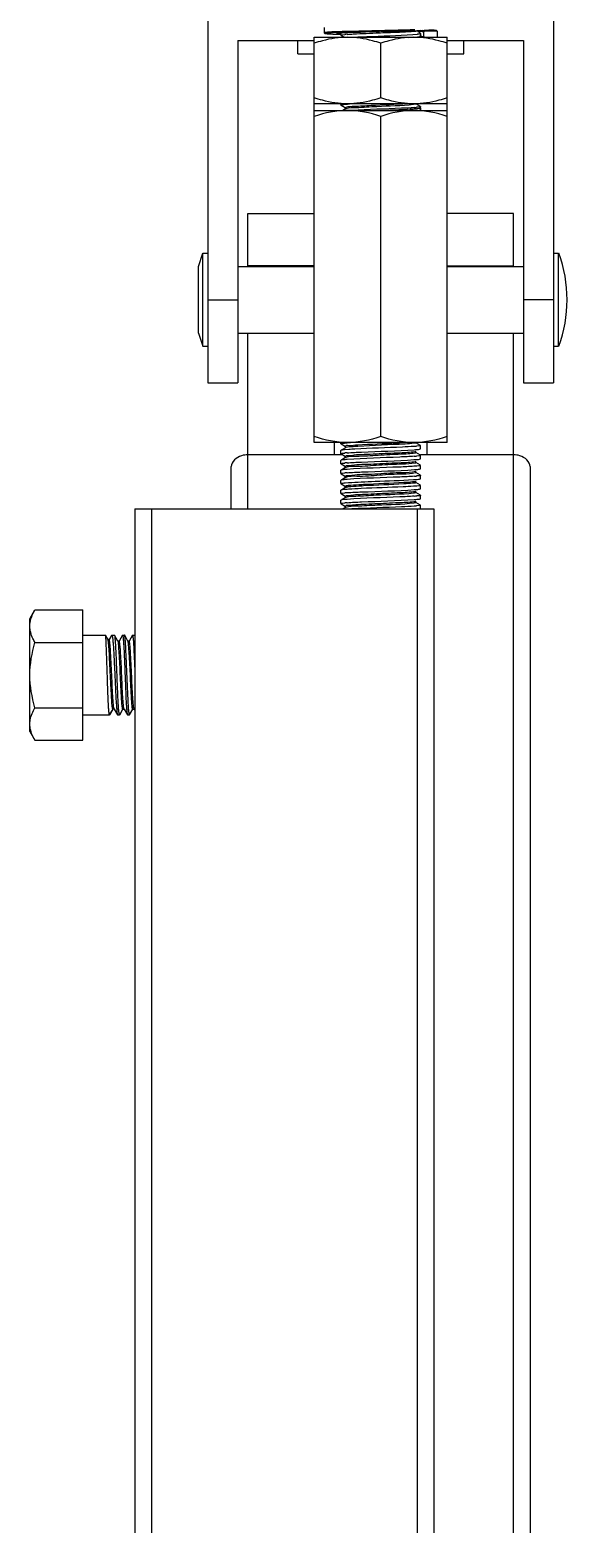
# Model space of a CAD drawing. Extents: x 69728788 to 150676229, y 20327566 to 43663798.
# Drawn here: x 75458007 to 75458375, y 20755173 to 20756197 of the extents above; entities that cross this region are included whole.
import ezdxf

# ---------------------------------------------------------------- set-up
doc = ezdxf.new("R2010")
doc.units = 0
doc.header["$LTSCALE"] = 1000
doc.header["$MEASUREMENT"] = 0
doc.layers.get('0').update_dxf_attribs({"linetype": 'CONTINUOUS'})
doc.layers.add('02___PRT_ALL_AXES', color=7, linetype='CONTINUOUS')
doc.layers.add('03___PRT_ALL_CURVES', color=7, linetype='CONTINUOUS')

msp = doc.modelspace()

# ---------------------------------------------------------------- linework, layer by layer
at = {"color": 0, "linetype": 'Continuous'}
for p, q in [((75458129.1, 20756210.3), (75458129.1, 20755955.3)), ((75458365.9, 20756210.3), (75458365.9, 20755955.3)), ((75458208.8, 20756198.9), (75458208.8, 20756195.2)), ((75458212.7, 20756194.4), (75458213.6, 20756194.4)), ((75458213.6, 20756194.4), (75458214.7, 20756194.3)), ((75458214.7, 20756194.3), (75458216.5, 20756194.2)), ((75458216.5, 20756194.2), (75458220.2, 20756194.1)), ((75458218.7, 20756195), (75458220.2, 20756194.9)), ((75458220.1, 20756195.9), (75458219.3, 20756195.9)), ((75458220.1, 20756195.5), (75458219.7, 20756195.4)), ((75458219.7, 20756194.1), (75458220.1, 20756194.1)), ((75458220.2, 20756195.9), (75458220.1, 20756195.9)), ((75458220.2, 20756195.5), (75458220.1, 20756195.5)), ((75458220.2, 20756195.5), (75458220.2, 20756195.5)), ((75458220.2, 20756193.5), (75458220.2, 20756195.2)), ((75458220.2, 20756195.2), (75458221.1, 20756195.2)), ((75458220.3, 20756193.4), (75458222.6, 20756192.1)), ((75458221.1, 20756195.2), (75458222.1, 20756195.3)), ((75458221.3, 20756193.8), (75458222.9, 20756194)), ((75458222.1, 20756195.3), (75458223.3, 20756195.3)), ((75458223.4, 20756196), (75458223.2, 20756196)), ((75458223.3, 20756195.3), (75458225.3, 20756195.4)), ((75458223.5, 20756196), (75458223.4, 20756196)), ((75458225.3, 20756195.4), (75458228.6, 20756195.6)), ((75458228.6, 20756195.6), (75458233.6, 20756195.7)), ((75458233.6, 20756195.7), (75458240.8, 20756196)), ((75458247.5, 20756196.2), (75458246.6, 20756196.1)), ((75458247.5, 20756196.2), (75458246.6, 20756196.1)), ((75458246.6, 20756195.2), (75458247.4, 20756195.2)), ((75458259.9, 20756196.4), (75458272.2, 20756196.8)), ((75458269.5, 20756194.1), (75458272.4, 20756194.3)), ((75458270.2, 20756192.3), (75458272.8, 20756192.5)), ((75458270.9, 20756197.2), (75458270.6, 20756197.2)), ((75458272.2, 20756196.8), (75458277.4, 20756196.9)), ((75458272.8, 20756192.5), (75458274.3, 20756192.7)), ((75458274.8, 20756194.9), (75458273.1, 20756195.9)), ((75458274.8, 20756192.4), (75458274.2, 20756192.8)), ((75458274.3, 20756192.7), (75458274.8, 20756192.9)), ((75458274.8, 20756194.8), (75458274.8, 20756194.9)), ((75458274.8, 20756194.8), (75458274.8, 20756193)), ((75458274.8, 20756192.9), (75458274.8, 20756193)), ((75458274.8, 20756192.9), (75458274.8, 20756192.9)), ((75458274.8, 20756192.9), (75458274.9, 20756192.9)), ((75458274.8, 20756192.1), (75458274.8, 20756192.4)), ((75458274.8, 20756192.4), (75458275.2, 20756192.4)), ((75458277, 20756196), (75458277.1, 20756195.9)), ((75458277, 20756192.2), (75458277.1, 20756192.2)), ((75458277.1, 20756192.5), (75458277.1, 20756195.9)), ((75458277.1, 20756192.5), (75458277.1, 20756192.5)), ((75458277.1, 20756192.2), (75458277.3, 20756192.2)), ((75458277.3, 20756192.2), (75458277.4, 20756192.1)), ((75458277.4, 20756196.9), (75458279.5, 20756197)), ((75458277.4, 20756192.1), (75458277.6, 20756192.1)), ((75458277.8, 20756196.6), (75458285.8, 20756196.6)), ((75458279.5, 20756197), (75458281.2, 20756197.1)), ((75458281.3, 20756197), (75458280.6, 20756197.1)), ((75458281.2, 20756197.1), (75458282.1, 20756197.1)), ((75458282.1, 20756197.1), (75458282.9, 20756197.2)), ((75458286.2, 20756196.2), (75458286.2, 20756196.2)), ((75458286.2, 20756196.2), (75458286.2, 20756192.5)), ((75458149.6, 20756189.8), (75458149.6, 20755955.3)), ((75458149.6, 20756189.8), (75458202, 20756189.8)), ((75458293, 20756189.8), (75458345.4, 20756189.8)), ((75458345.4, 20756189.8), (75458345.4, 20755955.3)), ((75458220.2, 20756146.5), (75458220.2, 20756145.7)), ((75458220.2, 20756145.6), (75458220.2, 20756145.6)), ((75458220.3, 20756145.5), (75458224.2, 20756143.2)), ((75458220.4, 20756145.8), (75458221.3, 20756146)), ((75458220.7, 20756145.8), (75458222.3, 20756146.1)), ((75458221.3, 20756146), (75458222.9, 20756146.2)), ((75458223.4, 20756143.1), (75458221.6, 20756142)), ((75458222.3, 20756146.1), (75458224.8, 20756146.3)), ((75458223.3, 20756143.9), (75458223.3, 20756143)), ((75458223.6, 20756143.1), (75458223.4, 20756143.1)), ((75458224.5, 20756146.3), (75458224.7, 20756146.3)), ((75458269.7, 20756143.1), (75458272.5, 20756143.3)), ((75458271.1, 20756146.2), (75458270.1, 20756146)), ((75458274.8, 20756144.6), (75458271.6, 20756146.5)), ((75458271.7, 20756146.4), (75458271.7, 20756146.3)), ((75458273.7, 20756144.3), (75458272.1, 20756144.1)), ((75458272.5, 20756143.3), (75458274.2, 20756143.6)), ((75458274.2, 20756144.3), (75458273.7, 20756144.3)), ((75458274.8, 20756142), (75458274.8, 20756144.6)), ((75458274.8, 20756142.2), (75458274.8, 20756142.3)), ((75458156.4, 20756035), (75458156.4, 20756071.4)), ((75458156.4, 20756071.4), (75458202, 20756071.4)), ((75458338.6, 20756071.4), (75458293, 20756071.4)), ((75458338.6, 20756035), (75458338.6, 20756071.4)), ((75458202, 20756035.4), (75458156.4, 20756035.4)), ((75458293, 20756035.4), (75458338.6, 20756035.4)), ((75458129.1, 20756012.2), (75458149.6, 20756012.2)), ((75458365.9, 20756012.2), (75458345.4, 20756012.2)), ((75458156.4, 20755868.8), (75458156.4, 20755989.4)), ((75458129.1, 20755955.3), (75458149.6, 20755955.3)), ((75458345.4, 20755955.3), (75458365.9, 20755955.3)), ((75458221.5, 20755905.9), (75458156.4, 20755905.9)), ((75458215.6, 20755914.3), (75458215.6, 20755905.9)), ((75458220.2, 20755913.5), (75458220.2, 20755914.3)), ((75458220.3, 20755909), (75458220.2, 20755908.9)), ((75458220.2, 20755906.7), (75458220.2, 20755908.9)), ((75458220.3, 20755913.4), (75458223.4, 20755911.6)), ((75458220.3, 20755906.6), (75458223.4, 20755904.7)), ((75458220.8, 20755913.7), (75458222.7, 20755914)), ((75458223.4, 20755910.8), (75458220.8, 20755909.3)), ((75458221.3, 20755907), (75458222.9, 20755907.1)), ((75458222.7, 20755914), (75458224.6, 20755914.1)), ((75458225.7, 20755909.6), (75458222.7, 20755909.4)), ((75458223.3, 20755911.7), (75458223.3, 20755910.8)), ((75458223.3, 20755904.8), (75458223.3, 20755903.9)), ((75458223.5, 20755910.9), (75458223.4, 20755910.8)), ((75458274.8, 20755912.4), (75458271.6, 20755914.2)), ((75458274.8, 20755905.6), (75458271.6, 20755907.4)), ((75458271.7, 20755907.3), (75458271.7, 20755908.2)), ((75458273.7, 20755912), (75458272.1, 20755911.9)), ((75458273.7, 20755905.2), (75458272.1, 20755905)), ((75458274.8, 20755910.1), (75458274.8, 20755912.3)), ((75458274.8, 20755910), (75458274.8, 20755910.1)), ((75458338.6, 20755905.9), (75458274.8, 20755905.9)), ((75458274.8, 20755903.2), (75458274.8, 20755905.5)), ((75458279.4, 20755905.9), (75458279.4, 20755914.3)), ((75458145.1, 20755868.8), (75458145.1, 20755897.8)), ((75458220.3, 20755902.2), (75458220.2, 20755902.1)), ((75458220.2, 20755899.8), (75458220.2, 20755902.1)), ((75458220.2, 20755893), (75458220.2, 20755895.3)), ((75458220.3, 20755895.3), (75458220.2, 20755895.3)), ((75458220.3, 20755899.7), (75458223.4, 20755897.9)), ((75458223.4, 20755904), (75458220.8, 20755902.5)), ((75458223.4, 20755897.2), (75458220.8, 20755895.7)), ((75458221.3, 20755900.1), (75458222.9, 20755900.3)), ((75458223.3, 20755898), (75458223.3, 20755897.1)), ((75458223.5, 20755904), (75458223.4, 20755904)), ((75458223.5, 20755897.2), (75458223.4, 20755897.2)), ((75458272.2, 20755898.2), (75458270.3, 20755898.1)), ((75458271.6, 20755901.3), (75458271.1, 20755901.2)), ((75458271.6, 20755894.5), (75458271.4, 20755894.4)), ((75458274.8, 20755898.8), (75458271.6, 20755900.6)), ((75458271.7, 20755900.5), (75458271.7, 20755901.4)), ((75458271.7, 20755893.7), (75458271.7, 20755894.6)), ((75458273.7, 20755898.4), (75458272.2, 20755898.2)), ((75458274.8, 20755903.2), (75458274.8, 20755903.2)), ((75458274.8, 20755896.4), (75458274.8, 20755898.7)), ((75458274.8, 20755896.3), (75458274.8, 20755896.4)), ((75458220.3, 20755888.5), (75458220.2, 20755888.4)), ((75458220.2, 20755886.2), (75458220.2, 20755888.4)), ((75458220.3, 20755892.9), (75458223.4, 20755891.1)), ((75458220.3, 20755886.1), (75458223.4, 20755884.3)), ((75458223.4, 20755890.3), (75458220.8, 20755888.8)), ((75458221.3, 20755893.3), (75458222.9, 20755893.5)), ((75458223.1, 20755886.7), (75458225.5, 20755886.9)), ((75458223.3, 20755891.2), (75458223.3, 20755890.3)), ((75458223.3, 20755884.3), (75458223.3, 20755883.4)), ((75458223.5, 20755890.4), (75458223.4, 20755890.3)), ((75458272.2, 20755884.5), (75458269.9, 20755884.4)), ((75458271.6, 20755887.7), (75458271.5, 20755887.6)), ((75458274.8, 20755891.9), (75458271.6, 20755893.8)), ((75458274.8, 20755885.1), (75458271.6, 20755886.9)), ((75458271.7, 20755886.8), (75458271.7, 20755887.8)), ((75458273.7, 20755891.5), (75458272.1, 20755891.4)), ((75458273.6, 20755884.7), (75458272.2, 20755884.5)), ((75458274.8, 20755889.6), (75458274.8, 20755891.9)), ((75458274.8, 20755889.5), (75458274.8, 20755889.6)), ((75458274.8, 20755882.7), (75458274.8, 20755885)), ((75458220.3, 20755881.7), (75458220.2, 20755881.6)), ((75458220.2, 20755879.3), (75458220.2, 20755881.6)), ((75458220.3, 20755874.9), (75458220.2, 20755874.8)), ((75458220.2, 20755872.5), (75458220.2, 20755874.8)), ((75458220.3, 20755879.3), (75458223.4, 20755877.4)), ((75458223.4, 20755883.5), (75458220.8, 20755882)), ((75458223.4, 20755876.7), (75458220.8, 20755875.2)), ((75458221.3, 20755879.6), (75458222.9, 20755879.8)), ((75458223.3, 20755877.5), (75458223.3, 20755876.6)), ((75458223.5, 20755876.7), (75458223.4, 20755876.7)), ((75458274.8, 20755878.3), (75458271.6, 20755880.1)), ((75458271.7, 20755880), (75458271.7, 20755880.9)), ((75458271.7, 20755873.2), (75458271.7, 20755874.1)), ((75458273.8, 20755877.9), (75458272.2, 20755877.7)), ((75458274.8, 20755882.7), (75458274.8, 20755882.7)), ((75458274.8, 20755875.9), (75458274.8, 20755878.2)), ((75458274.8, 20755875.8), (75458274.8, 20755875.9)), ((75458079, 20755868.8), (75458283.9, 20755868.8)), ((75458220.3, 20755872.4), (75458223.4, 20755870.6)), ((75458221.3, 20755872.8), (75458222.9, 20755873)), ((75458223.4, 20755869.9), (75458221.6, 20755868.8)), ((75458223.3, 20755870.7), (75458223.3, 20755869.8)), ((75458223.6, 20755869.9), (75458223.4, 20755869.9)), ((75458274.8, 20755871.4), (75458271.6, 20755873.3)), ((75458273.7, 20755871.1), (75458272.1, 20755870.9)), ((75458274.8, 20755869.1), (75458274.8, 20755871.4)), ((75458274.8, 20755869), (75458274.8, 20755869.1))]:
    msp.add_line(p, q, dxfattribs=at)
at = {"color": 7, "linetype": 'Continuous'}
for p, q in [((75458338.6, 20754498.2), (75458338.6, 20755989.4)), ((75458350, 20755897.8), (75458350, 20754498.2)), ((75458079, 20755868.8), (75458079, 20754593.8)), ((75458090.4, 20755868.8), (75458090.4, 20754593.8)), ((75458272.6, 20755868.8), (75458272.6, 20754593.8)), ((75458283.9, 20755868.8), (75458283.9, 20754593.8)), ((75458043.4, 20755710.3), (75458043.4, 20755799.6)), ((75458043.4, 20755782.3), (75458058.8, 20755782.3)), ((75458058.8, 20755782.2), (75458058.8, 20755782.3)), ((75458060.6, 20755779.2), (75458058.8, 20755782.2)), ((75458063, 20755782.1), (75458061.4, 20755779.3)), ((75458063, 20755782.1), (75458063.1, 20755782.3)), ((75458063.1, 20755782.3), (75458065.1, 20755782.3)), ((75458065.1, 20755782.2), (75458065.1, 20755782.3)), ((75458067.4, 20755778.3), (75458065.1, 20755782.2)), ((75458070.5, 20755782.2), (75458068.2, 20755778.3)), ((75458070.5, 20755782.2), (75458070.5, 20755782.3)), ((75458070.5, 20755782.3), (75458071.9, 20755782.3)), ((75458072, 20755782.2), (75458071.9, 20755782.3)), ((75458074.2, 20755778.3), (75458072, 20755782.2)), ((75458077.3, 20755782.2), (75458075.1, 20755778.3)), ((75458077.3, 20755782.2), (75458077.4, 20755782.3)), ((75458077.4, 20755782.3), (75458078.7, 20755782.3)), ((75458078.8, 20755782.2), (75458078.7, 20755782.3)), ((75458079, 20755781.8), (75458078.8, 20755782.2)), ((75458061.4, 20755779.3), (75458060.5, 20755779.3)), ((75458067.4, 20755778.2), (75458067.4, 20755778.3)), ((75458068.3, 20755778.3), (75458067.4, 20755778.3)), ((75458067.5, 20755778.2), (75458067.4, 20755778.2)), ((75458074.3, 20755778.2), (75458074.2, 20755778.3)), ((75458075.1, 20755778.3), (75458074.2, 20755778.3)), ((75458074.3, 20755778.1), (75458074.3, 20755778.2)), ((75458063.9, 20755731.6), (75458061.7, 20755727.6)), ((75458061.7, 20755727.7), (75458064, 20755731.5)), ((75458064.8, 20755731.6), (75458063.9, 20755731.6)), ((75458064.8, 20755731.6), (75458064.7, 20755731.8)), ((75458064.8, 20755731.6), (75458067, 20755727.7)), ((75458068.6, 20755727.7), (75458070.8, 20755731.5)), ((75458070.8, 20755731.6), (75458071.6, 20755731.6)), ((75458071.6, 20755731.6), (75458071.5, 20755731.7)), ((75458071.6, 20755731.6), (75458073.9, 20755727.7)), ((75458071.6, 20755731.6), (75458071.6, 20755731.6)), ((75458075.4, 20755727.7), (75458077.6, 20755731.5)), ((75458077.6, 20755731.6), (75458078.5, 20755731.6)), ((75458078.4, 20755731.6), (75458078.4, 20755731.7)), ((75458078.4, 20755731.6), (75458079, 20755730.6)), ((75458043.4, 20755727.6), (75458061.7, 20755727.6)), ((75458061.7, 20755727.7), (75458061.7, 20755727.6)), ((75458067, 20755727.7), (75458067.1, 20755727.6)), ((75458067.1, 20755727.6), (75458068.5, 20755727.6)), ((75458068.6, 20755727.7), (75458068.5, 20755727.6)), ((75458073.9, 20755727.7), (75458073.9, 20755727.6)), ((75458073.9, 20755727.6), (75458075.3, 20755727.6)), ((75458075.4, 20755727.7), (75458075.3, 20755727.6))]:
    msp.add_line(p, q, dxfattribs=at)
at = {"color": 0, "linetype": 'Continuous'}
for points in [[(75458208.8, 20756195.2), (75458208.8, 20756195.1), (75458208.9, 20756194.9), (75458209.1, 20756194.8), (75458209.2, 20756194.8), (75458209.2, 20756194.7), (75458209.3, 20756194.7), (75458209.4, 20756194.7), (75458209.6, 20756194.7), (75458209.7, 20756194.7), (75458209.8, 20756194.6), (75458210, 20756194.6), (75458210.2, 20756194.6), (75458210.4, 20756194.6), (75458210.7, 20756194.6), (75458210.9, 20756194.5), (75458211.2, 20756194.5), (75458211.5, 20756194.5), (75458211.9, 20756194.5), (75458212.7, 20756194.4)], [(75458217.7, 20756194.9), (75458217.7, 20756194.9), (75458217.8, 20756194.9), (75458217.9, 20756194.9), (75458218, 20756194.9), (75458218.1, 20756195), (75458218.3, 20756195), (75458218.5, 20756195), (75458218.7, 20756195), (75458218.9, 20756195.1), (75458219.2, 20756195.1), (75458219.5, 20756195.1), (75458219.9, 20756195.1), (75458220.2, 20756195.2)], [(75458240.8, 20756196), (75458246.2, 20756196.1), (75458246.6, 20756196.1)], [(75458247.5, 20756196.2), (75458249, 20756196.2), (75458259.9, 20756196.4)], [(75458275.2, 20756192.4), (75458275.5, 20756192.4), (75458275.8, 20756192.4), (75458276.1, 20756192.3), (75458276.3, 20756192.3), (75458276.5, 20756192.3), (75458276.7, 20756192.3), (75458276.9, 20756192.2), (75458277, 20756192.2)], [(75458282.6, 20756197), (75458282.2, 20756197), (75458281.3, 20756197)], [(75458285.6, 20756196.7), (75458285.5, 20756196.7), (75458285.3, 20756196.8), (75458285.2, 20756196.8), (75458285, 20756196.8), (75458284.9, 20756196.8), (75458284.7, 20756196.8), (75458284.4, 20756196.8), (75458284.2, 20756196.9), (75458283.9, 20756196.9), (75458283.6, 20756196.9), (75458283.3, 20756196.9), (75458282.6, 20756197)], [(75458286.2, 20756196.2), (75458286.2, 20756196.4), (75458286, 20756196.5), (75458285.9, 20756196.6), (75458285.8, 20756196.6), (75458285.8, 20756196.7), (75458285.7, 20756196.7), (75458285.6, 20756196.7)]]:
    msp.add_lwpolyline(points, dxfattribs=at)
for centre, radius, start, end in [((75458255, 20755094.3), 1102.2, 91.6501, 91.8075), ((75458231.1, 20756103.5), 90.9, 94.1694, 95.1882), ((75458254.6, 20756400.6), 208.9, 273.3668, 274.3005), ((75458231.1, 20756055.6), 91, 94.1671, 95.1881), ((75458239.8, 20755933.9), 212.9, 93.2502, 94.067), ((75458240.5, 20755937.9), 209, 93.3665, 94.3004), ((75458263.9, 20756234.5), 90.8, 274.1697, 275.1896), ((75458273.2, 20756148.8), 5.31, 281.6493, 282.7309), ((75458231.1, 20755816.6), 91, 94.168, 95.1881), ((75458224.1, 20755909.4), 1.53, 107.7713, 109.3396), ((75458236.2, 20755754.4), 160.2, 93.7721, 94.1476), ((75458241.8, 20755669.6), 245.1, 93.2816, 93.7599), ((75458245.2, 20755609), 301.2, 92.9521, 93.7173), ((75458263.9, 20756002.8), 91.3, 274.1579, 275.1879), ((75458263.9, 20755995.4), 90.7, 274.1743, 275.1892), ((75458231.1, 20755810.1), 90.6, 94.175, 95.1922), ((75458223.9, 20755903), 1.11, 109.8671, 111.7181), ((75458231.1, 20755802.9), 91, 94.1682, 95.1877), ((75458264, 20755981.2), 90.2, 274.1908, 275.1887), ((75458231.3, 20755787), 93.2, 94.0959, 95.1914), ((75458263.9, 20755968.7), 91.3, 274.1512, 275.1927), ((75458231.1, 20755782.7), 90.6, 94.1774, 95.1889), ((75458224.2, 20755868), 1.98, 106.3059, 107.6532), ((75458263.9, 20755961.4), 90.8, 274.1714, 275.1881)]:
    msp.add_arc(centre, radius, start, end, dxfattribs=at)
for points, knots in [([(75458219.3, 20756195.9), (75458217.8, 20756195.9), (75458215.7, 20756195.8), (75458213.1, 20756195.7), (75458211.6, 20756195.6), (75458210.5, 20756195.5), (75458209.6, 20756195.4), (75458209.2, 20756195.3), (75458208.8, 20756195.3), (75458208.8, 20756195.2)], [0, 0, 0, 0, 0.424043, 0.595743, 0.738454, 0.850936, 0.93224, 0.981777, 1, 1, 1, 1]), ([(75458219.7, 20756195.4), (75458216.2, 20756195.3), (75458202.3, 20756194.8), (75458216.2, 20756194.3), (75458219.7, 20756194.1)], [0, 0, 0, 0, 0.498057, 1, 1, 1, 1]), ([(75458221.4, 20756195.2), (75458220.8, 20756195.2), (75458219.9, 20756195.2), (75458218.9, 20756195.1), (75458218.2, 20756195), (75458217.9, 20756194.9), (75458217.7, 20756194.9), (75458217.5, 20756194.9), (75458217.4, 20756194.8), (75458217.6, 20756194.7), (75458217.7, 20756194.7), (75458218, 20756194.6), (75458218.4, 20756194.6), (75458219.1, 20756194.5), (75458219.7, 20756194.5), (75458220.1, 20756194.4)], [0, 0, 0, 0, 0.234154, 0.41116, 0.477498, 0.528783, 0.56497, 0.586288, 0.595101, 0.608674, 0.63648, 0.679317, 0.737253, 0.810169, 1, 1, 1, 1]), ([(75458246.6, 20756196.1), (75458244.1, 20756196.1), (75458235.4, 20756195.9), (75458226.6, 20756195.7), (75458220.2, 20756195.5)], [0, 0, 0, 0, 0.27684, 1, 1, 1, 1]), ([(75458220.2, 20756193.5), (75458220.2, 20756193.6), (75458220.7, 20756193.7), (75458221, 20756193.8), (75458221.3, 20756193.8)], [0, 0, 0, 0, 0.274682, 1, 1, 1, 1]), ([(75458246.6, 20756196.1), (75458241.7, 20756196), (75458233.3, 20756195.7), (75458224.9, 20756195.4), (75458221.4, 20756195.2)], [0, 0, 0, 0, 0.578882, 1, 1, 1, 1]), ([(75458270.6, 20756197.2), (75458266.9, 20756197.1), (75458251.2, 20756196.7), (75458235.4, 20756196.4), (75458223.5, 20756196)], [0, 0, 0, 0, 0.237826, 1, 1, 1, 1]), ([(75458224.5, 20756194.1), (75458225.9, 20756194.2), (75458233.3, 20756194.7), (75458240.6, 20756194.9), (75458246.6, 20756195.2)], [0, 0, 0, 0, 0.190147, 1, 1, 1, 1]), ([(75458228.2, 20756192.1), (75458231.5, 20756192.3), (75458245.2, 20756192.9), (75458259, 20756193.3), (75458269.5, 20756194.1)], [0, 0, 0, 0, 0.237578, 1, 1, 1, 1]), ([(75458247.4, 20756195.2), (75458249.6, 20756195.3), (75458257.4, 20756195.6), (75458265.1, 20756195.9), (75458270.5, 20756196.3)], [0, 0, 0, 0, 0.294129, 1, 1, 1, 1]), ([(75458270.5, 20756196.3), (75458271.2, 20756196.4), (75458272.2, 20756196.4), (75458273.3, 20756196.6), (75458273.7, 20756196.6)], [0, 0, 0, 0, 0.577661, 1, 1, 1, 1]), ([(75458272.4, 20756194.3), (75458272.6, 20756194.3), (75458273.2, 20756194.4), (75458273.8, 20756194.5), (75458274.2, 20756194.5)], [0, 0, 0, 0, 0.309698, 1, 1, 1, 1]), ([(75458273.7, 20756196.6), (75458274, 20756196.6), (75458274.3, 20756196.7), (75458274.7, 20756196.8), (75458274.8, 20756196.9)], [0, 0, 0, 0, 0.642402, 1, 1, 1, 1]), ([(75458274.8, 20756192.4), (75458274.8, 20756192.3), (75458274.3, 20756192.2), (75458274, 20756192.1), (75458273.7, 20756192.1)], [0, 0, 0, 0, 0.274803, 1, 1, 1, 1]), ([(75458273.9, 20756196.3), (75458274.6, 20756196.3), (75458275.7, 20756196.2), (75458276.7, 20756196.1), (75458277, 20756196)], [0, 0, 0, 0, 0.677744, 1, 1, 1, 1]), ([(75458274.2, 20756194.5), (75458274.4, 20756194.6), (75458274.6, 20756194.6), (75458274.8, 20756194.7), (75458274.8, 20756194.8)], [0, 0, 0, 0, 0.689299, 1, 1, 1, 1]), ([(75458274.8, 20756194.8), (75458274.8, 20756194.8), (75458274.8, 20756194.8), (75458274.8, 20756194.8), (75458274.8, 20756194.8)], [0, 0, 0, 0, 0.5047, 1, 1, 1, 1]), ([(75458274.9, 20756192.9), (75458275.1, 20756192.8), (75458275.7, 20756192.8), (75458276.4, 20756192.7), (75458276.8, 20756192.6)], [0, 0, 0, 0, 0.331185, 1, 1, 1, 1]), ([(75458276.2, 20756196.9), (75458276.4, 20756196.9), (75458276.8, 20756196.8), (75458277.3, 20756196.8), (75458277.6, 20756196.7), (75458277.8, 20756196.7), (75458277.8, 20756196.6)], [0, 0, 0, 0, 0.42703, 0.735528, 0.924649, 1, 1, 1, 1]), ([(75458276.8, 20756192.6), (75458276.9, 20756192.6), (75458277, 20756192.6), (75458277.1, 20756192.6), (75458277.1, 20756192.5)], [0, 0, 0, 0, 0.70775, 1, 1, 1, 1]), ([(75458277.8, 20756196.6), (75458277.6, 20756196.6), (75458277.3, 20756196.5), (75458277.1, 20756196.1), (75458277.1, 20756195.9)], [0, 0, 0, 0, 0.495875, 1, 1, 1, 1]), ([(75458280.7, 20756197.1), (75458281.4, 20756197), (75458282.7, 20756197), (75458284.1, 20756196.9), (75458285, 20756196.8), (75458285.4, 20756196.7), (75458285.6, 20756196.7), (75458285.8, 20756196.6), (75458285.8, 20756196.6)], [0, 0, 0, 0, 0.429234, 0.741517, 0.852145, 0.931884, 0.980656, 1, 1, 1, 1]), ([(75458220.2, 20756145.6), (75458220.2, 20756145.7), (75458220.4, 20756145.8), (75458220.6, 20756145.8), (75458220.7, 20756145.8)], [0, 0, 0, 0, 0.327236, 1, 1, 1, 1]), ([(75458220.2, 20756145.7), (75458220.2, 20756145.7), (75458220.3, 20756145.8), (75458220.3, 20756145.8), (75458220.4, 20756145.8)], [0, 0, 0, 0, 0.338345, 1, 1, 1, 1]), ([(75458265.9, 20756146.5), (75458257.6, 20756146), (75458245.4, 20756145.7), (75458231.3, 20756144.6), (75458225.5, 20756144.6), (75458223.6, 20756144)], [0, 0, 0, 0, 0.591182, 0.863466, 1, 1, 1, 1]), ([(75458270.1, 20756146), (75458261.7, 20756144.9), (75458248.5, 20756145), (75458233.2, 20756143.7), (75458225.9, 20756143.8), (75458223.6, 20756143.1)], [0, 0, 0, 0, 0.541764, 0.845341, 1, 1, 1, 1]), ([(75458270.5, 20756143.9), (75458267.6, 20756143.7), (75458253.4, 20756143), (75458239.1, 20756142.6), (75458227.7, 20756142)], [0, 0, 0, 0, 0.204737, 1, 1, 1, 1]), ([(75458247.5, 20756142), (75458249.7, 20756142.1), (75458257.1, 20756142.4), (75458264.5, 20756142.7), (75458269.7, 20756143.1)], [0, 0, 0, 0, 0.289076, 1, 1, 1, 1]), ([(75458271.7, 20756146.3), (75458271.6, 20756146.3), (75458271.4, 20756146.2), (75458271.2, 20756146.2), (75458271.1, 20756146.2)], [0, 0, 0, 0, 0.349486, 1, 1, 1, 1]), ([(75458273.7, 20756142), (75458273.9, 20756142), (75458274.3, 20756142.1), (75458274.7, 20756142.1), (75458274.8, 20756142.2)], [0, 0, 0, 0, 0.643778, 1, 1, 1, 1]), ([(75458274.8, 20756144.6), (75458274.8, 20756144.5), (75458274.5, 20756144.4), (75458274.3, 20756144.4), (75458274.2, 20756144.3)], [0, 0, 0, 0, 0.287134, 1, 1, 1, 1]), ([(75458274.3, 20756143.6), (75458274.5, 20756143.6), (75458274.6, 20756143.6), (75458274.8, 20756143.7), (75458274.8, 20756143.8)], [0, 0, 0, 0, 0.698834, 1, 1, 1, 1]), ([(75458156.4, 20755905.9), (75458155, 20755905.9), (75458150.2, 20755905.4), (75458145.1, 20755901.2), (75458145.1, 20755897.8)], [0, 0, 0, 0, 0.300361, 1, 1, 1, 1]), ([(75458220.2, 20755913.5), (75458220.2, 20755913.5), (75458220.5, 20755913.6), (75458220.7, 20755913.7), (75458220.8, 20755913.7)], [0, 0, 0, 0, 0.287904, 1, 1, 1, 1]), ([(75458220.2, 20755906.7), (75458220.2, 20755906.8), (75458220.7, 20755906.8), (75458221, 20755906.9), (75458221.3, 20755907)], [0, 0, 0, 0, 0.27467, 1, 1, 1, 1]), ([(75458222.7, 20755909.4), (75458222.1, 20755909.3), (75458221.3, 20755909.2), (75458220.5, 20755909.1), (75458220.3, 20755909)], [0, 0, 0, 0, 0.67259, 1, 1, 1, 1]), ([(75458231.8, 20755912.6), (75458229.7, 20755912.5), (75458227.8, 20755911.7), (75458223.4, 20755912.4), (75458223.3, 20755911.7)], [0, 0, 0, 0, 0.734474, 1, 1, 1, 1]), ([(75458270.9, 20755908), (75458267.6, 20755907.4), (75458258.7, 20755907.1), (75458247, 20755906.6), (75458236.7, 20755906), (75458229.7, 20755905.9), (75458226.5, 20755905), (75458223.4, 20755905.4), (75458223.3, 20755904.8)], [0, 0, 0, 0, 0.20887, 0.557248, 0.730312, 0.872767, 0.966472, 1, 1, 1, 1]), ([(75458270.9, 20755907.1), (75458267.8, 20755906.5), (75458259.4, 20755906.2), (75458246.1, 20755905.7), (75458233.5, 20755904.6), (75458225.9, 20755904.9), (75458223.5, 20755904.1)], [0, 0, 0, 0, 0.196747, 0.528187, 0.843687, 1, 1, 1, 1]), ([(75458231.8, 20755911.7), (75458230.8, 20755911.6), (75458228, 20755911.4), (75458225.2, 20755911.4), (75458223.6, 20755910.9)], [0, 0, 0, 0, 0.368659, 1, 1, 1, 1]), ([(75458224.5, 20755907.3), (75458227.8, 20755907.5), (75458243.1, 20755908.3), (75458258.5, 20755908.6), (75458270.5, 20755909.4)], [0, 0, 0, 0, 0.215104, 1, 1, 1, 1]), ([(75458270.5, 20755904.9), (75458267.2, 20755904.7), (75458251.9, 20755903.9), (75458236.5, 20755903.6), (75458224.5, 20755902.7)], [0, 0, 0, 0, 0.214939, 1, 1, 1, 1]), ([(75458270.5, 20755911.7), (75458267.8, 20755911.5), (75458254.2, 20755910.8), (75458240.6, 20755910.4), (75458229.7, 20755909.9)], [0, 0, 0, 0, 0.200751, 1, 1, 1, 1]), ([(75458265.9, 20755914.3), (75458263.5, 20755914.1), (75458252.1, 20755913.5), (75458240.7, 20755913.1), (75458231.8, 20755912.6)], [0, 0, 0, 0, 0.21723, 1, 1, 1, 1]), ([(75458270.5, 20755913.8), (75458268.4, 20755913.5), (75458255.5, 20755912.8), (75458242.6, 20755912.3), (75458231.8, 20755911.7)], [0, 0, 0, 0, 0.161254, 1, 1, 1, 1]), ([(75458271.7, 20755914.2), (75458271.7, 20755914.1), (75458271.1, 20755913.9), (75458270.8, 20755913.9), (75458270.5, 20755913.8)], [0, 0, 0, 0, 0.276416, 1, 1, 1, 1]), ([(75458270.5, 20755909.4), (75458271.1, 20755909.5), (75458272.5, 20755909.7), (75458274, 20755909.6), (75458274.8, 20755910)], [0, 0, 0, 0, 0.388303, 1, 1, 1, 1]), ([(75458271.6, 20755908.2), (75458271.5, 20755908.1), (75458271.3, 20755908), (75458271, 20755908), (75458270.9, 20755908)], [0, 0, 0, 0, 0.375136, 1, 1, 1, 1]), ([(75458271.7, 20755907.3), (75458271.7, 20755907.3), (75458271.3, 20755907.1), (75458271.1, 20755907.1), (75458270.9, 20755907.1)], [0, 0, 0, 0, 0.284351, 1, 1, 1, 1]), ([(75458274.8, 20755912.3), (75458274.8, 20755912.2), (75458274.3, 20755912.1), (75458274, 20755912.1), (75458273.7, 20755912)], [0, 0, 0, 0, 0.274582, 1, 1, 1, 1]), ([(75458274.8, 20755905.5), (75458274.8, 20755905.4), (75458274.3, 20755905.3), (75458274, 20755905.2), (75458273.7, 20755905.2)], [0, 0, 0, 0, 0.274809, 1, 1, 1, 1]), ([(75458350, 20755897.8), (75458350, 20755901.2), (75458344.8, 20755905.4), (75458340, 20755905.9), (75458338.6, 20755905.9)], [0, 0, 0, 0, 0.699639, 1, 1, 1, 1]), ([(75458220.2, 20755899.8), (75458220.2, 20755899.9), (75458220.7, 20755900), (75458221, 20755900.1), (75458221.3, 20755900.1)], [0, 0, 0, 0, 0.275055, 1, 1, 1, 1]), ([(75458224.5, 20755902.7), (75458223.9, 20755902.7), (75458222.6, 20755902.5), (75458221, 20755902.6), (75458220.3, 20755902.2)], [0, 0, 0, 0, 0.388336, 1, 1, 1, 1]), ([(75458224.5, 20755895.9), (75458223.9, 20755895.8), (75458222.5, 20755895.7), (75458221, 20755895.8), (75458220.3, 20755895.3)], [0, 0, 0, 0, 0.388313, 1, 1, 1, 1]), ([(75458271.1, 20755901.2), (75458268, 20755900.5), (75458259.2, 20755900.4), (75458247.6, 20755899.7), (75458237.1, 20755899.2), (75458229.9, 20755899.1), (75458226.6, 20755898.2), (75458223.3, 20755898.6), (75458223.3, 20755898)], [0, 0, 0, 0, 0.198102, 0.547404, 0.723562, 0.869351, 0.965555, 1, 1, 1, 1]), ([(75458271.4, 20755894.4), (75458268.5, 20755893.6), (75458259.7, 20755893.7), (75458248.2, 20755892.9), (75458237.6, 20755892.3), (75458230.2, 20755892.3), (75458226.7, 20755891.3), (75458223.3, 20755891.7), (75458223.3, 20755891.2)], [0, 0, 0, 0, 0.186891, 0.53709, 0.716477, 0.865762, 0.964594, 1, 1, 1, 1]), ([(75458271.1, 20755900.3), (75458268.2, 20755899.7), (75458259.9, 20755899.5), (75458246.5, 20755898.9), (75458233.7, 20755897.7), (75458225.8, 20755898.1), (75458223.5, 20755897.2)], [0, 0, 0, 0, 0.187304, 0.520785, 0.842442, 1, 1, 1, 1]), ([(75458224.5, 20755900.4), (75458227.7, 20755900.7), (75458243, 20755901.4), (75458258.3, 20755901.7), (75458270.3, 20755902.6)], [0, 0, 0, 0, 0.214127, 1, 1, 1, 1]), ([(75458270.3, 20755898.1), (75458267, 20755897.8), (75458251.7, 20755897.1), (75458236.4, 20755896.8), (75458224.5, 20755895.9)], [0, 0, 0, 0, 0.216969, 1, 1, 1, 1]), ([(75458224.5, 20755893.6), (75458227.8, 20755893.9), (75458243.2, 20755894.6), (75458258.5, 20755894.9), (75458270.6, 20755895.8)], [0, 0, 0, 0, 0.215218, 1, 1, 1, 1]), ([(75458270.3, 20755902.6), (75458270.9, 20755902.6), (75458272.4, 20755902.8), (75458274, 20755902.7), (75458274.8, 20755903.2)], [0, 0, 0, 0, 0.388921, 1, 1, 1, 1]), ([(75458270.6, 20755895.8), (75458271.1, 20755895.8), (75458272.5, 20755896), (75458274, 20755895.9), (75458274.8, 20755896.3)], [0, 0, 0, 0, 0.388189, 1, 1, 1, 1]), ([(75458271.7, 20755900.5), (75458271.7, 20755900.4), (75458271.4, 20755900.3), (75458271.3, 20755900.3), (75458271.1, 20755900.3)], [0, 0, 0, 0, 0.297043, 1, 1, 1, 1]), ([(75458274.8, 20755898.7), (75458274.8, 20755898.6), (75458274.3, 20755898.5), (75458274, 20755898.4), (75458273.7, 20755898.4)], [0, 0, 0, 0, 0.274319, 1, 1, 1, 1]), ([(75458220.2, 20755893), (75458220.2, 20755893.1), (75458220.7, 20755893.2), (75458221, 20755893.3), (75458221.3, 20755893.3)], [0, 0, 0, 0, 0.274632, 1, 1, 1, 1]), ([(75458220.2, 20755886.2), (75458220.2, 20755886.2), (75458220.5, 20755886.3), (75458220.7, 20755886.4), (75458220.8, 20755886.4)], [0, 0, 0, 0, 0.28874, 1, 1, 1, 1]), ([(75458224.5, 20755889.1), (75458223.9, 20755889), (75458222.6, 20755888.8), (75458221, 20755888.9), (75458220.3, 20755888.5)], [0, 0, 0, 0, 0.388323, 1, 1, 1, 1]), ([(75458220.8, 20755886.4), (75458221.1, 20755886.5), (75458221.9, 20755886.6), (75458222.6, 20755886.6), (75458223.1, 20755886.7)], [0, 0, 0, 0, 0.411791, 1, 1, 1, 1]), ([(75458225.3, 20755884.8), (75458224.8, 20755884.7), (75458224.3, 20755884.6), (75458223.3, 20755884.5), (75458223.3, 20755884.3)], [0, 0, 0, 0, 0.73177, 1, 1, 1, 1]), ([(75458271.4, 20755893.5), (75458268.6, 20755892.7), (75458260.3, 20755892.8), (75458246.9, 20755892), (75458234, 20755890.8), (75458225.8, 20755891.4), (75458223.5, 20755890.4)], [0, 0, 0, 0, 0.177079, 0.512171, 0.8403, 1, 1, 1, 1]), ([(75458270.6, 20755891.2), (75458267.3, 20755891), (75458251.9, 20755890.2), (75458236.5, 20755889.9), (75458224.5, 20755889.1)], [0, 0, 0, 0, 0.21461, 1, 1, 1, 1]), ([(75458235.7, 20755885.5), (75458234.6, 20755885.4), (75458231.1, 20755885.2), (75458227.7, 20755885.1), (75458225.3, 20755884.8)], [0, 0, 0, 0, 0.314654, 1, 1, 1, 1]), ([(75458235.7, 20755884.6), (75458234.6, 20755884.5), (75458231.1, 20755884.3), (75458227.7, 20755884.1), (75458225.3, 20755883.9)], [0, 0, 0, 0, 0.314654, 1, 1, 1, 1]), ([(75458234.2, 20755887.3), (75458237.3, 20755887.5), (75458249.3, 20755888), (75458261.2, 20755888.3), (75458269.9, 20755888.9)], [0, 0, 0, 0, 0.26503, 1, 1, 1, 1]), ([(75458269.9, 20755884.4), (75458267.6, 20755884.2), (75458255.7, 20755883.6), (75458243.7, 20755883.2), (75458234.2, 20755882.8)], [0, 0, 0, 0, 0.199116, 1, 1, 1, 1]), ([(75458269.4, 20755887.3), (75458267.4, 20755887.1), (75458256.2, 20755886.4), (75458245, 20755886), (75458235.7, 20755885.5)], [0, 0, 0, 0, 0.17618, 1, 1, 1, 1]), ([(75458269.4, 20755886.4), (75458267.4, 20755886.2), (75458256.2, 20755885.5), (75458245, 20755885.1), (75458235.7, 20755884.6)], [0, 0, 0, 0, 0.17618, 1, 1, 1, 1]), ([(75458271.5, 20755887.6), (75458271.3, 20755887.5), (75458270.6, 20755887.4), (75458269.8, 20755887.3), (75458269.4, 20755887.3)], [0, 0, 0, 0, 0.359733, 1, 1, 1, 1]), ([(75458271.7, 20755886.8), (75458271.7, 20755886.6), (75458270.5, 20755886.6), (75458269.9, 20755886.4), (75458269.4, 20755886.4)], [0, 0, 0, 0, 0.266193, 1, 1, 1, 1]), ([(75458269.9, 20755888.9), (75458270.6, 20755889), (75458272.2, 20755889.2), (75458273.9, 20755889), (75458274.8, 20755889.5)], [0, 0, 0, 0, 0.389846, 1, 1, 1, 1]), ([(75458271.7, 20755893.7), (75458271.7, 20755893.6), (75458271.5, 20755893.6), (75458271.4, 20755893.5), (75458271.4, 20755893.5)], [0, 0, 0, 0, 0.318572, 1, 1, 1, 1]), ([(75458274.8, 20755885), (75458274.8, 20755884.9), (75458274.2, 20755884.8), (75458273.9, 20755884.7), (75458273.6, 20755884.7)], [0, 0, 0, 0, 0.272468, 1, 1, 1, 1]), ([(75458274.8, 20755891.9), (75458274.8, 20755891.7), (75458274.3, 20755891.7), (75458274, 20755891.6), (75458273.7, 20755891.5)], [0, 0, 0, 0, 0.274866, 1, 1, 1, 1]), ([(75458220.2, 20755879.3), (75458220.2, 20755879.4), (75458220.7, 20755879.5), (75458221, 20755879.6), (75458221.3, 20755879.6)], [0, 0, 0, 0, 0.274499, 1, 1, 1, 1]), ([(75458225.5, 20755882.3), (75458224.8, 20755882.3), (75458223.1, 20755882), (75458221.2, 20755882.2), (75458220.3, 20755881.7)], [0, 0, 0, 0, 0.390942, 1, 1, 1, 1]), ([(75458224.6, 20755875.4), (75458224.1, 20755875.4), (75458222.6, 20755875.2), (75458221, 20755875.3), (75458220.3, 20755874.9)], [0, 0, 0, 0, 0.388787, 1, 1, 1, 1]), ([(75458269.9, 20755880.5), (75458266.2, 20755880.1), (75458257.2, 20755879.7), (75458245.5, 20755879.2), (75458235.7, 20755878.6), (75458229.2, 20755878.5), (75458226.2, 20755877.7), (75458223.3, 20755878), (75458223.3, 20755877.5)], [0, 0, 0, 0, 0.234728, 0.580613, 0.746271, 0.880824, 0.96863, 1, 1, 1, 1]), ([(75458270.3, 20755873.7), (75458266.8, 20755873.3), (75458257.8, 20755872.9), (75458246.1, 20755872.4), (75458236.1, 20755871.8), (75458229.4, 20755871.7), (75458226.3, 20755870.9), (75458223.3, 20755871.2), (75458223.3, 20755870.7)], [0, 0, 0, 0, 0.225017, 0.571884, 0.74032, 0.877824, 0.967828, 1, 1, 1, 1]), ([(75458225.3, 20755883.9), (75458224.9, 20755883.8), (75458224.3, 20755883.7), (75458223.6, 20755883.6), (75458223.4, 20755883.5)], [0, 0, 0, 0, 0.659484, 1, 1, 1, 1]), ([(75458269.9, 20755879.6), (75458261.4, 20755878.6), (75458248.1, 20755878.7), (75458232.8, 20755877.3), (75458225.7, 20755877.5), (75458223.5, 20755876.7)], [0, 0, 0, 0, 0.550944, 0.851947, 1, 1, 1, 1]), ([(75458224.5, 20755873.1), (75458227.8, 20755873.4), (75458243.1, 20755874.1), (75458258.5, 20755874.4), (75458270.5, 20755875.3)], [0, 0, 0, 0, 0.214904, 1, 1, 1, 1]), ([(75458224.6, 20755880), (75458227.9, 20755880.2), (75458243.2, 20755880.9), (75458258.5, 20755881.2), (75458270.5, 20755882.1)], [0, 0, 0, 0, 0.216306, 1, 1, 1, 1]), ([(75458270.5, 20755877.6), (75458267.2, 20755877.3), (75458251.9, 20755876.6), (75458236.6, 20755876.3), (75458224.6, 20755875.4)], [0, 0, 0, 0, 0.214782, 1, 1, 1, 1]), ([(75458271.6, 20755880.8), (75458271.4, 20755880.7), (75458270.8, 20755880.6), (75458270.2, 20755880.5), (75458269.9, 20755880.5)], [0, 0, 0, 0, 0.34275, 1, 1, 1, 1]), ([(75458271.7, 20755880), (75458271.7, 20755879.8), (75458270.8, 20755879.8), (75458270.3, 20755879.6), (75458269.9, 20755879.6)], [0, 0, 0, 0, 0.268941, 1, 1, 1, 1]), ([(75458271.6, 20755874), (75458271.5, 20755873.9), (75458271, 20755873.8), (75458270.6, 20755873.8), (75458270.3, 20755873.7)], [0, 0, 0, 0, 0.352937, 1, 1, 1, 1]), ([(75458270.5, 20755882.1), (75458271.1, 20755882.2), (75458272.5, 20755882.3), (75458274, 20755882.2), (75458274.8, 20755882.7)], [0, 0, 0, 0, 0.388453, 1, 1, 1, 1]), ([(75458270.5, 20755875.3), (75458271.1, 20755875.3), (75458272.5, 20755875.5), (75458274, 20755875.4), (75458274.8, 20755875.8)], [0, 0, 0, 0, 0.388308, 1, 1, 1, 1]), ([(75458274.8, 20755878.2), (75458274.8, 20755878.1), (75458274.3, 20755878), (75458274, 20755877.9), (75458273.8, 20755877.9)], [0, 0, 0, 0, 0.274929, 1, 1, 1, 1]), ([(75458220.2, 20755872.5), (75458220.2, 20755872.6), (75458220.7, 20755872.7), (75458221, 20755872.8), (75458221.3, 20755872.8)], [0, 0, 0, 0, 0.274799, 1, 1, 1, 1]), ([(75458270.3, 20755872.8), (75458262, 20755871.7), (75458248.8, 20755871.8), (75458233.3, 20755870.6), (75458226, 20755870.6), (75458223.6, 20755869.9)], [0, 0, 0, 0, 0.536231, 0.842666, 1, 1, 1, 1]), ([(75458270.5, 20755870.7), (75458267.6, 20755870.5), (75458253.4, 20755869.8), (75458239.1, 20755869.4), (75458227.7, 20755868.8)], [0, 0, 0, 0, 0.204695, 1, 1, 1, 1]), ([(75458271.7, 20755873.2), (75458271.7, 20755873.1), (75458271, 20755873), (75458270.6, 20755872.9), (75458270.3, 20755872.8)], [0, 0, 0, 0, 0.273123, 1, 1, 1, 1]), ([(75458274.8, 20755871.4), (75458274.8, 20755871.3), (75458274.3, 20755871.2), (75458274, 20755871.1), (75458273.7, 20755871.1)], [0, 0, 0, 0, 0.274693, 1, 1, 1, 1]), ([(75458273.7, 20755868.8), (75458274, 20755868.8), (75458274.3, 20755868.9), (75458274.7, 20755868.9), (75458274.8, 20755869)], [0, 0, 0, 0, 0.642633, 1, 1, 1, 1])]:
    msp.add_open_spline(points, degree=3, knots=knots, dxfattribs=at)
for points in [[(75458277.1, 20756192.5), (75458277.1, 20756192.4), (75458277.2, 20756192.2), (75458277.3, 20756192.2)], [(75458286.2, 20756196.2), (75458286.2, 20756196.4), (75458286, 20756196.6), (75458285.8, 20756196.6)], [(75458285.8, 20756192.1), (75458286, 20756192.1), (75458286.2, 20756192.3), (75458286.2, 20756192.5)], [(75458225.5, 20755886.9), (75458228.4, 20755887), (75458231.3, 20755887.2), (75458234.2, 20755887.3)], [(75458234.2, 20755882.8), (75458231.3, 20755882.6), (75458228.4, 20755882.5), (75458225.5, 20755882.3)]]:
    msp.add_open_spline(points, degree=3, dxfattribs=at)
at = {"color": 7, "linetype": 'Continuous'}
for points, knots in [([(75458061.6, 20755727.6), (75458061.4, 20755727.7), (75458061.4, 20755728.7), (75458061.1, 20755730), (75458061, 20755732.5), (75458060.8, 20755735.8), (75458060.6, 20755739.8), (75458060.4, 20755746.1), (75458060.1, 20755754.5), (75458059.8, 20755764.3), (75458059.5, 20755771.9), (75458059.3, 20755776.9), (75458059.2, 20755779.5), (75458059, 20755781.1), (75458059, 20755782), (75458058.8, 20755782.2)], [0, 0, 0, 0, 0.010957, 0.039614, 0.085254, 0.146244, 0.220349, 0.304833, 0.492159, 0.680724, 0.842834, 0.906272, 0.954681, 0.986284, 1, 1, 1, 1]), ([(75458063.1, 20755782.3), (75458063.3, 20755782.3), (75458063.5, 20755781.3), (75458063.8, 20755780.1), (75458064, 20755777.5), (75458064.3, 20755774.4), (75458064.5, 20755770.4), (75458064.8, 20755764.2), (75458065.2, 20755755.8), (75458065.7, 20755746.1), (75458066, 20755738.5), (75458066.4, 20755733.4), (75458066.6, 20755730.7), (75458066.8, 20755728.9), (75458066.9, 20755727.9), (75458067, 20755727.7)], [0, 0, 0, 0, 0.010502, 0.038099, 0.08249, 0.142166, 0.214982, 0.298287, 0.483891, 0.672026, 0.835341, 0.900033, 0.950117, 0.983795, 1, 1, 1, 1]), ([(75458068.5, 20755727.6), (75458068.3, 20755727.7), (75458068.3, 20755728.6), (75458068, 20755729.9), (75458067.8, 20755732.5), (75458067.6, 20755735.7), (75458067.4, 20755739.6), (75458067.1, 20755745.9), (75458066.8, 20755754.2), (75458066.4, 20755763.9), (75458066.1, 20755771.5), (75458065.8, 20755776.5), (75458065.6, 20755779.2), (75458065.4, 20755781), (75458065.3, 20755781.9), (75458065.1, 20755782.2)], [0, 0, 0, 0, 0.010805, 0.039035, 0.084006, 0.144137, 0.217258, 0.300707, 0.486178, 0.673755, 0.836333, 0.900676, 0.950463, 0.983919, 1, 1, 1, 1]), ([(75458070.5, 20755782.3), (75458070.7, 20755782.3), (75458070.8, 20755781.3), (75458071, 20755780.1), (75458071.2, 20755777.5), (75458071.4, 20755774.4), (75458071.6, 20755770.4), (75458071.9, 20755764.2), (75458072.2, 20755755.8), (75458072.6, 20755746), (75458072.9, 20755738.4), (75458073.2, 20755733.4), (75458073.4, 20755730.7), (75458073.6, 20755728.9), (75458073.7, 20755727.9), (75458073.9, 20755727.7)], [0, 0, 0, 0, 0.009937, 0.037394, 0.081764, 0.141482, 0.214378, 0.297782, 0.483611, 0.671943, 0.835376, 0.900095, 0.95018, 0.983836, 1, 1, 1, 1]), ([(75458075.3, 20755727.6), (75458075.1, 20755727.7), (75458075.1, 20755728.6), (75458074.8, 20755729.9), (75458074.7, 20755732.5), (75458074.4, 20755735.7), (75458074.3, 20755739.6), (75458074, 20755745.9), (75458073.6, 20755754.2), (75458073.2, 20755763.9), (75458072.9, 20755771.5), (75458072.6, 20755776.5), (75458072.4, 20755779.2), (75458072.2, 20755781), (75458072.1, 20755781.9), (75458072, 20755782.2)], [0, 0, 0, 0, 0.010807, 0.039039, 0.08401, 0.144142, 0.217265, 0.300718, 0.486187, 0.673761, 0.836333, 0.900675, 0.950462, 0.983919, 1, 1, 1, 1]), ([(75458077.4, 20755782.3), (75458077.5, 20755782.3), (75458077.6, 20755781.2), (75458077.9, 20755780.1), (75458078, 20755777.5), (75458078.2, 20755774.3), (75458078.4, 20755770.3), (75458078.7, 20755764.1), (75458078.9, 20755759.1), (75458079, 20755755.7)], [0, 0, 0, 0, 0.020571, 0.077438, 0.169318, 0.292936, 0.44376, 0.616224, 1, 1, 1, 1]), ([(75458063.9, 20755731.6), (75458063.8, 20755731.6), (75458063.7, 20755732.4), (75458063.4, 20755733.5), (75458063.3, 20755735.7), (75458063.1, 20755738.5), (75458062.9, 20755742), (75458062.6, 20755747.5), (75458062.2, 20755754.8), (75458061.8, 20755763.3), (75458061.5, 20755769.9), (75458061.2, 20755774.3), (75458061, 20755776.6), (75458060.8, 20755778.2), (75458060.7, 20755779), (75458060.6, 20755779.2)], [0, 0, 0, 0, 0.010274, 0.038063, 0.082846, 0.143014, 0.216332, 0.300061, 0.486006, 0.673588, 0.835722, 0.899843, 0.949562, 0.983245, 1, 1, 1, 1]), ([(75458064.7, 20755731.8), (75458064.4, 20755732.7), (75458064.2, 20755735.7), (75458063.8, 20755741.2), (75458063.4, 20755748.8), (75458063, 20755757.2), (75458062.7, 20755764.3), (75458062.4, 20755769.6), (75458062.2, 20755772.8), (75458062, 20755775.4), (75458061.9, 20755777.5), (75458061.6, 20755778.5), (75458061.5, 20755779.3), (75458061.4, 20755779.3)], [0, 0, 0, 0, 0.061527, 0.184105, 0.350401, 0.536806, 0.717122, 0.79706, 0.866437, 0.922927, 0.964691, 0.990471, 1, 1, 1, 1]), ([(75458070.8, 20755731.6), (75458070.6, 20755731.6), (75458070.5, 20755732.4), (75458070.3, 20755733.4), (75458070.1, 20755735.5), (75458069.9, 20755738.1), (75458069.7, 20755741.4), (75458069.4, 20755746.6), (75458069.1, 20755753.7), (75458068.7, 20755762), (75458068.4, 20755769.3), (75458067.9, 20755774.5), (75458067.8, 20755777.3), (75458067.5, 20755778.2)], [0, 0, 0, 0, 0.009936, 0.036715, 0.079918, 0.138092, 0.209199, 0.290719, 0.473148, 0.659662, 0.823957, 0.942903, 1, 1, 1, 1]), ([(75458071.5, 20755731.7), (75458071.2, 20755732.6), (75458071.1, 20755735.4), (75458070.6, 20755740.7), (75458070.3, 20755748), (75458069.9, 20755756.3), (75458069.6, 20755763.3), (75458069.3, 20755768.5), (75458069.1, 20755771.8), (75458068.9, 20755774.4), (75458068.7, 20755776.5), (75458068.5, 20755777.5), (75458068.4, 20755778.3), (75458068.3, 20755778.3)], [0, 0, 0, 0, 0.058061, 0.17756, 0.341977, 0.528262, 0.710254, 0.791529, 0.862402, 0.920373, 0.963418, 0.990098, 1, 1, 1, 1]), ([(75458077.6, 20755731.6), (75458077.4, 20755731.6), (75458077.3, 20755732.4), (75458077.1, 20755733.4), (75458077, 20755735.5), (75458076.7, 20755738.1), (75458076.6, 20755741.3), (75458076.3, 20755746.5), (75458076, 20755753.5), (75458075.6, 20755761.8), (75458075.2, 20755769.1), (75458074.8, 20755774.4), (75458074.6, 20755777.3), (75458074.3, 20755778.1)], [0, 0, 0, 0, 0.009861, 0.036418, 0.079269, 0.13699, 0.207575, 0.28855, 0.470002, 0.656005, 0.820572, 0.94075, 1, 1, 1, 1]), ([(75458078.4, 20755731.7), (75458078, 20755732.5), (75458078, 20755735.3), (75458077.4, 20755740.5), (75458077.1, 20755747.9), (75458076.7, 20755756.2), (75458076.4, 20755763.2), (75458076.1, 20755768.4), (75458075.9, 20755771.7), (75458075.7, 20755774.4), (75458075.6, 20755776.5), (75458075.3, 20755777.5), (75458075.2, 20755778.3), (75458075.1, 20755778.3)], [0, 0, 0, 0, 0.056307, 0.1748, 0.338994, 0.525695, 0.708483, 0.790204, 0.861502, 0.919844, 0.963176, 0.990036, 1, 1, 1, 1]), ([(75458061.7, 20755727.6), (75458061.7, 20755727.6), (75458061.6, 20755727.6), (75458061.6, 20755727.6), (75458061.6, 20755727.6)], [0, 0, 0, 0, 0.495641, 1, 1, 1, 1]), ([(75458068.5, 20755727.6), (75458068.5, 20755727.6), (75458068.5, 20755727.6), (75458068.5, 20755727.6), (75458068.5, 20755727.6)], [0, 0, 0, 0, 0.495657, 1, 1, 1, 1]), ([(75458075.3, 20755727.6), (75458075.3, 20755727.6), (75458075.3, 20755727.6), (75458075.3, 20755727.6), (75458075.3, 20755727.6)], [0, 0, 0, 0, 0.495642, 1, 1, 1, 1])]:
    msp.add_open_spline(points, degree=3, knots=knots, dxfattribs=at)
at = {"layer": '02___PRT_ALL_AXES', "color": 0, "linetype": 'Continuous'}
for p, q in [((75458202, 20755914.3), (75458202, 20756192.1)), ((75458202, 20756192.1), (75458293, 20756192.1)), ((75458220.2, 20756193.5), (75458220.2, 20756195.2)), ((75458274.8, 20756194.8), (75458274.8, 20756193)), ((75458274.8, 20756192.1), (75458274.8, 20756192.4)), ((75458293, 20755914.3), (75458293, 20756192.1)), ((75458190.6, 20756180.7), (75458190.6, 20756189.8)), ((75458247.5, 20756150.6), (75458247.5, 20756188)), ((75458304.4, 20756180.7), (75458304.4, 20756189.8)), ((75458190.6, 20756180.7), (75458202, 20756180.7)), ((75458293, 20756180.7), (75458304.4, 20756180.7)), ((75458293, 20756146.5), (75458202, 20756146.5)), ((75458202, 20756142), (75458293, 20756142)), ((75458220.2, 20756146.5), (75458220.2, 20756145.7)), ((75458274.8, 20756143.8), (75458274.8, 20756142)), ((75458247.5, 20755918.4), (75458247.5, 20756137.9)), ((75458122.6, 20756035), (75458125.5, 20756044.1)), ((75458125.5, 20755980.3), (75458125.5, 20756044.1)), ((75458125.5, 20756044.1), (75458129.1, 20756044.1)), ((75458365.9, 20756044.1), (75458369.5, 20756044.1)), ((75458369.5, 20755980.3), (75458369.5, 20756044.1)), ((75458122.6, 20755989.4), (75458122.6, 20756035)), ((75458149.6, 20756035), (75458202, 20756035)), ((75458293, 20756035), (75458345.4, 20756035)), ((75458122.6, 20755989.4), (75458125.5, 20755980.3)), ((75458149.6, 20755989.4), (75458202, 20755989.4)), ((75458293, 20755989.4), (75458345.4, 20755989.4)), ((75458125.5, 20755980.3), (75458129.1, 20755980.3)), ((75458365.9, 20755980.3), (75458369.5, 20755980.3)), ((75458293, 20755914.3), (75458202, 20755914.3)), ((75458220.2, 20755913.5), (75458220.2, 20755914.3)), ((75458220.2, 20755906.7), (75458220.2, 20755908.9)), ((75458274.8, 20755910.1), (75458274.8, 20755912.3)), ((75458220.2, 20755899.8), (75458220.2, 20755902.1)), ((75458220.2, 20755893), (75458220.2, 20755895.3)), ((75458274.8, 20755896.4), (75458274.8, 20755898.7)), ((75458220.2, 20755886.2), (75458220.2, 20755888.4)), ((75458274.8, 20755889.6), (75458274.8, 20755891.9)), ((75458274.8, 20755882.7), (75458274.8, 20755885)), ((75458220.2, 20755879.3), (75458220.2, 20755881.6)), ((75458220.2, 20755872.5), (75458220.2, 20755874.8)), ((75458274.8, 20755875.9), (75458274.8, 20755878.2)), ((75458274.8, 20755869.1), (75458274.8, 20755871.4))]:
    msp.add_line(p, q, dxfattribs=at)
at = {"layer": '02___PRT_ALL_AXES', "color": 7, "linetype": 'Continuous'}
for p, q in [((75458007, 20755793.6), (75458010.5, 20755799.6)), ((75458007, 20755716.2), (75458007, 20755793.6)), ((75458010.5, 20755799.6), (75458043.4, 20755799.6)), ((75458043.4, 20755782.3), (75458058.8, 20755782.3)), ((75458063.1, 20755782.3), (75458065.1, 20755782.3)), ((75458070.5, 20755782.3), (75458071.9, 20755782.3)), ((75458077.4, 20755782.3), (75458078.7, 20755782.3)), ((75458010.5, 20755777.3), (75458043.4, 20755777.3)), ((75458010.5, 20755732.6), (75458043.4, 20755732.6)), ((75458043.4, 20755727.6), (75458061.7, 20755727.6)), ((75458067.1, 20755727.6), (75458068.5, 20755727.6)), ((75458073.9, 20755727.6), (75458075.3, 20755727.6)), ((75458007, 20755716.2), (75458010.5, 20755710.3)), ((75458010.5, 20755710.3), (75458043.4, 20755710.3))]:
    msp.add_line(p, q, dxfattribs=at)
at = {"layer": '02___PRT_ALL_AXES', "color": 0, "linetype": 'Continuous'}
msp.add_arc((75458284.2, 20756012.2), 91.1, 339.5127, 20.4873, dxfattribs=at)
for points, knots in [([(75458224.7, 20756192.1), (75458219, 20756192.1), (75458211.2, 20756190.9), (75458203.8, 20756188.6), (75458202, 20756188)], [0, 0, 0, 0, 0.7481, 1, 1, 1, 1]), ([(75458247.5, 20756188), (75458245.7, 20756188.6), (75458238.3, 20756190.9), (75458230.5, 20756192.1), (75458224.7, 20756192.1)], [0, 0, 0, 0, 0.2519, 1, 1, 1, 1]), ([(75458270.3, 20756192.1), (75458264.5, 20756192.1), (75458256.7, 20756190.9), (75458249.4, 20756188.6), (75458247.5, 20756188)], [0, 0, 0, 0, 0.7481, 1, 1, 1, 1]), ([(75458293, 20756188), (75458291.2, 20756188.6), (75458283.8, 20756190.9), (75458276.1, 20756192.1), (75458270.3, 20756192.1)], [0, 0, 0, 0, 0.2519, 1, 1, 1, 1]), ([(75458224.7, 20756146.5), (75458219, 20756146.5), (75458211.2, 20756147.7), (75458203.8, 20756150), (75458202, 20756150.6)], [0, 0, 0, 0, 0.7481, 1, 1, 1, 1]), ([(75458247.5, 20756150.6), (75458245.7, 20756150), (75458238.3, 20756147.7), (75458230.5, 20756146.5), (75458224.7, 20756146.5)], [0, 0, 0, 0, 0.2519, 1, 1, 1, 1]), ([(75458270.3, 20756146.5), (75458264.5, 20756146.5), (75458256.7, 20756147.7), (75458249.4, 20756150), (75458247.5, 20756150.6)], [0, 0, 0, 0, 0.7481, 1, 1, 1, 1]), ([(75458293, 20756150.6), (75458291.2, 20756150), (75458283.8, 20756147.7), (75458276.1, 20756146.5), (75458270.3, 20756146.5)], [0, 0, 0, 0, 0.2519, 1, 1, 1, 1])]:
    msp.add_open_spline(points, degree=3, knots=knots, dxfattribs=at)
for points in [[(75458224.7, 20756142), (75458217, 20756142), (75458209.3, 20756140.3), (75458202, 20756137.9)], [(75458247.5, 20756137.9), (75458240.2, 20756140.3), (75458232.5, 20756142), (75458224.7, 20756142)], [(75458270.3, 20756142), (75458262.6, 20756142), (75458254.8, 20756140.3), (75458247.5, 20756137.9)], [(75458293, 20756137.9), (75458285.7, 20756140.3), (75458278, 20756142), (75458270.3, 20756142)], [(75458224.7, 20755914.3), (75458217, 20755914.3), (75458209.3, 20755915.9), (75458202, 20755918.4)], [(75458247.5, 20755918.4), (75458240.2, 20755915.9), (75458232.5, 20755914.3), (75458224.7, 20755914.3)], [(75458270.3, 20755914.3), (75458262.6, 20755914.3), (75458254.8, 20755915.9), (75458247.5, 20755918.4)], [(75458293, 20755918.4), (75458285.7, 20755915.9), (75458278, 20755914.3), (75458270.3, 20755914.3)]]:
    msp.add_open_spline(points, degree=3, dxfattribs=at)
at = {"layer": '02___PRT_ALL_AXES', "color": 7, "linetype": 'Continuous'}
for points in [[(75458007, 20755788.5), (75458007, 20755790.1), (75458007.3, 20755791.8), (75458007.7, 20755793.4)], [(75458007.7, 20755793.4), (75458008.4, 20755795.6), (75458009.3, 20755797.7), (75458010.5, 20755799.6)], [(75458007, 20755754.9), (75458007, 20755762.5), (75458008.4, 20755770), (75458010.5, 20755777.3)], [(75458010.5, 20755732.6), (75458008.4, 20755739.8), (75458007, 20755747.4), (75458007, 20755754.9)]]:
    msp.add_open_spline(points, degree=3, dxfattribs=at)
for points, knots in [([(75458010.5, 20755777.3), (75458010, 20755778.2), (75458008.1, 20755781.6), (75458007, 20755785.6), (75458007, 20755788.5)], [0, 0, 0, 0, 0.263017, 1, 1, 1, 1]), ([(75458007, 20755721.4), (75458007, 20755722.4), (75458007.4, 20755726.3), (75458009, 20755730), (75458010.5, 20755732.6)], [0, 0, 0, 0, 0.241275, 1, 1, 1, 1]), ([(75458010.5, 20755710.3), (75458010, 20755711.1), (75458008.1, 20755714.6), (75458007, 20755718.5), (75458007, 20755721.4)], [0, 0, 0, 0, 0.263017, 1, 1, 1, 1])]:
    msp.add_open_spline(points, degree=3, knots=knots, dxfattribs=at)
at = {"layer": '03___PRT_ALL_CURVES', "color": 0, "linetype": 'Continuous'}
for p, q in [((75458202, 20756192.1), (75458293, 20756192.1)), ((75458202, 20756142), (75458293, 20756142))]:
    msp.add_line(p, q, dxfattribs=at)

doc.saveas('drawing.dxf')
